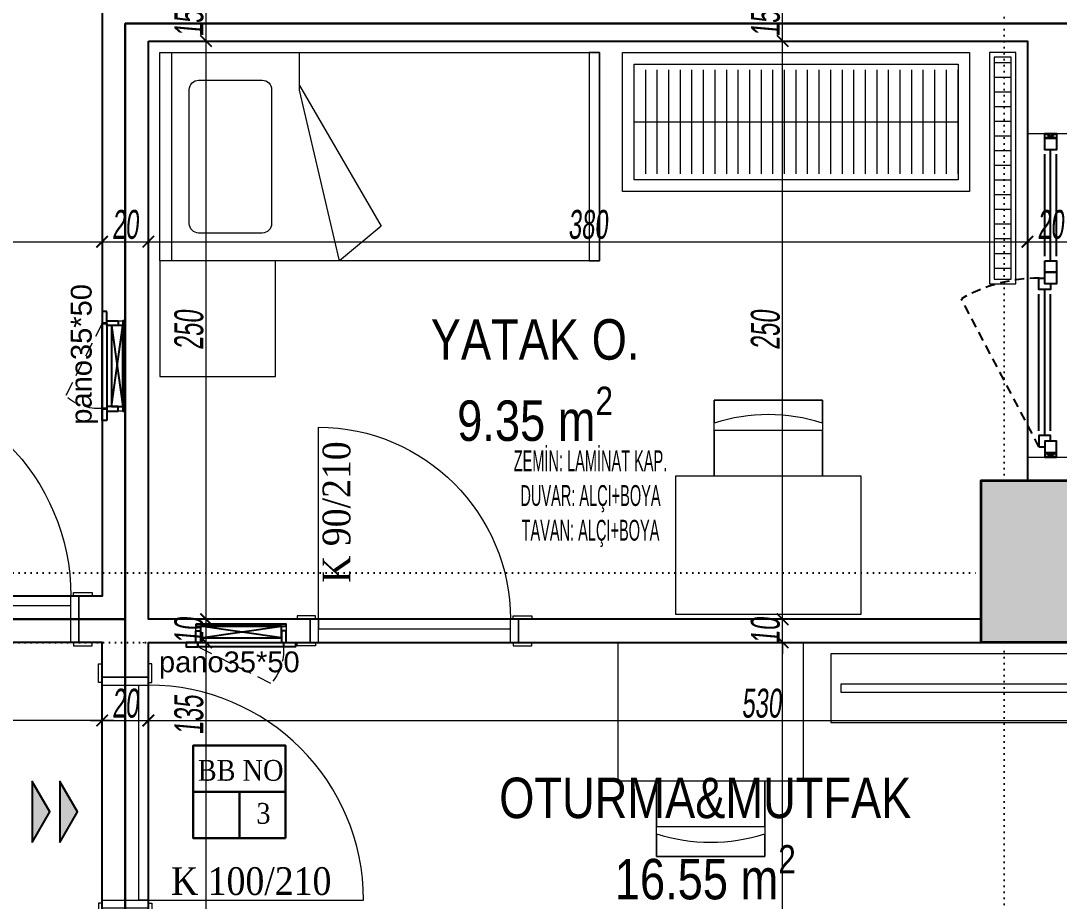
# Model space of a CAD drawing. Header units: millimetres. Extents: x -2145 to 33996, y -835 to 2363.
# Drawn here: x 12964.3 to 13413.2, y 132.7 to 513.4 of the extents above; entities that cross this region are included whole.
import ezdxf
from ezdxf.enums import TextEntityAlignment as Align

# ---------------------------------------------------------------- set-up
doc = ezdxf.new("R2010")
doc.units = ezdxf.units.MM
for name, pattern in [('DASHDOT', [1, 0.5, -0.25, 0, -0.25]), ('DOT', [0.25, 0, -0.25]), ('HIDDEN', [9.525, 6.35, -3.175]), ('KESIK', [0.325, 0.2, -0.125])]:
    doc.linetypes.add(name, pattern=pattern)
for name, color, linetype in [('0 @ 1', 7, 'Continuous'), ('İŞARET', 12, 'Continuous'), ('m_doğrama_ahşap', 25, 'Continuous'), ('m_doğrama_aluminyum', 105, 'Continuous'), ('m_tefriş_elektrik', 175, 'Continuous'), ('NET_KİRİŞ', 253, 'DOT'), ('NET_POZ', 41, 'Continuous'), ('T-MAH-AD', 7, 'Continuous')]:
    doc.layers.add(name, color=color, linetype=linetype)
doc.layers.add('ALAN', color=3, linetype='Continuous', lineweight=25, plot=False)
for name, color, linetype, lineweight in [('EMSAL HESAP', 1, 'Continuous', 30), ('M-INCE', 252, 'Continuous', 0), ('MM-TEFRIS', 173, 'Continuous', 5), ('NET_AKS', 251, 'DASHDOT', 9), ('NET_DUVAR', 150, 'Continuous', 18), ('NET_KAPI', 35, 'Continuous', 15), ('NET_KOLON_TARAMA', 8, 'Continuous', 0), ('NET_RADYATOR', 30, 'Continuous', 0), ('NET_TAŞIYICI', 1, 'Continuous', 35), ('NET_ÖLÇÜ İÇ', 54, 'Continuous', 9), ('T-TEFRIS', 13, 'Continuous', 0), ('TEFRIS_TWA', 173, 'Continuous', 9), ('TEFRIS_TWA @ 1', 173, 'Continuous', 9)]:
    doc.layers.add(name, color=color, linetype=linetype, lineweight=lineweight)
doc.layers.add('TEFRIS_YENI_TWA', color=7, linetype='Continuous', true_color=0xb5b5b5)
doc.layers.add('TEFRIS_YENI_TWA @ 1', color=7, linetype='Continuous', true_color=0xb5b5b5)
doc.styles.add('ARIALTR', font='arial.ttf', dxfattribs={"width": 0.8, "height": 22.5})
doc.styles.add('BODRUM', font='swisscl.ttf', dxfattribs={"width": 0.8, "oblique": 5})
doc.styles.get("Standard").update_dxf_attribs({"font": 'arial.ttf'})
doc.styles.add('TGS SAYILAR', font='times.ttf', dxfattribs={"width": 0.7})
doc.dimstyles.new('olcu-50', dxfattribs={"dimscale": 0, "dimtxt": 12.5, "dimasz": 5, "dimexe": 10, "dimexo": 10, "dimgap": 1, "dimtad": 1, "dimdec": 1, "dimzin": 12, "dimtxsty": 'BODRUM', "dimblk": 'ARCHTICK', "dimcen": 8, "dimdle": 5, "dimclrd": 256, "dimclre": 256, "dimclrt": 256, "dimadec": 0, "dimazin": 2, "dimtfac": 1, "dimtdec": 1, "dimtix": 1, "dimtmove": 0, "dimatfit": 3, "dimldrblk": 'ARCHTICK', "dimfxl": 15, "dimfxlon": 1, "dimlwd": -1, "dimlwe": -1, "dimarcsym": 0})

# ---------------------------------------------------------------- blocks, each defined once
blk = doc.blocks.new('*U528')
at = {"layer": 'MM-TEFRIS'}
blk.add_lwpolyline([(0, 0), (162, 0), (162, 40), (0, 40)], close=True, dxfattribs=at)
blk.add_lwpolyline([(4, 22.5), (156, 22.5), (156, 17.5), (4, 17.5), (4, 22.5)], dxfattribs=at)
blk = doc.blocks.new('*U533')
at = {"layer": 'TEFRIS_TWA', "lineweight": 9}
for p, q in [((-40, 27.5), (40, 27.5)), ((-40, -32.5), (-40, 27.5)), ((40, 27.5), (40, -32.5)), ((40, -32.5), (-40, -32.5)), ((-23.38, -32.5), (-23.38, -52.15)), ((23.38, -52.15), (23.38, -32.5)), ((-23.38, -52.15), (23.38, -52.15)), ((-23.38, -55.25), (-23.38, -65.15)), ((23.38, -65.15), (23.38, -55.25)), ((-23.38, -65.15), (23.38, -65.15))]:
    blk.add_line(p, q, dxfattribs=at)
at = {"layer": 'TEFRIS_TWA'}
for p, q in [((-40, 27.5), (40, 27.5)), ((-40, -32.5), (-40, 27.5)), ((40, 27.5), (40, -32.5)), ((-23.38, -32.5), (-40, -32.5)), ((-23.38, -65.15), (-23.38, -32.5)), ((40, -32.5), (23.38, -32.5)), ((23.38, -32.5), (23.38, -65.15)), ((23.38, -65.15), (-23.38, -65.15))]:
    blk.add_line(p, q, dxfattribs=at)
at = {"layer": 'TEFRIS_TWA', "lineweight": 9}
blk.add_arc((0, 16.37), 75.33, 251.9236, 288.0764, dxfattribs=at)
blk = doc.blocks.new('*U609')
at = {"layer": 'MM-TEFRIS'}
blk.add_line((30.69, 34.62), (45, 34.62), dxfattribs=at)
for points in [[(-45, 95), (-95, 95), (-95, 45), (-45, 45)], [(45, 95), (45, 90), (-45, 90), (-45, 95)], [(-45, 95), (45, 95), (45, -95), (-45, -95)], [(-45, 95), (45, 95), (45, -95), (-45, -95)], [(45, -95), (45, -90.5), (-45, -90.5), (-45, -95)]]:
    blk.add_lwpolyline(points, close=True, dxfattribs=at)
blk.add_lwpolyline([(-33.02, 78.3, -0.414214), (-29.02, 82.3), (29.02, 82.3, -0.414214), (33.02, 78.3), (33.02, 50.74, -0.414214), (29.02, 46.74), (-29.02, 46.74, -0.414214), (-33.02, 50.74)], format="xyb", close=True, dxfattribs=at)
blk.add_lwpolyline([(30.69, 34.62), (-30, -0.62), (-45, 17.38), (28.74, 34.62), (30.69, 34.62)], dxfattribs=at)
blk = doc.blocks.new('*U617')
at = {"layer": 'TEFRIS_TWA', "lineweight": 9}
blk.add_line((145, 30), (5, 30), dxfattribs=at)
for points in [[(150, 60), (150, 0), (0, 0), (0, 60)], [(145, 55), (145, 5), (5, 5), (5, 55)]]:
    blk.add_lwpolyline(points, close=True, dxfattribs=at)
for points in [[(5, 52.5), (5, 7.5)], [(5, 52.5), (5, 7.5)], [(5, 52.5), (5, 7.5)], [(10, 52.5), (10, 7.5)], [(10, 52.5), (10, 7.5)], [(15, 52.5), (15, 7.5)], [(15, 52.5), (15, 7.5)], [(20, 52.5), (20, 7.5)], [(20, 52.5), (20, 7.5)], [(25, 52.5), (25, 7.5)], [(25, 52.5), (25, 7.5)], [(30, 52.5), (30, 7.5)], [(30, 52.5), (30, 7.5)], [(35, 52.5), (35, 7.5)], [(35, 52.5), (35, 7.5)], [(40, 52.5), (40, 7.5)], [(40, 52.5), (40, 7.5)], [(45, 52.5), (45, 7.5)], [(45, 52.5), (45, 7.5)], [(50, 52.5), (50, 7.5)], [(50, 52.5), (50, 7.5)], [(55, 52.5), (55, 7.5)], [(60, 52.5), (60, 7.5)], [(65, 52.5), (65, 7.5)], [(70, 52.5), (70, 7.5)], [(75, 52.5), (75, 7.5)], [(80, 52.5), (80, 7.5)], [(85, 52.5), (85, 7.5)], [(90, 52.5), (90, 7.5)], [(95, 52.5), (95, 7.5)], [(100, 52.5), (100, 7.5)], [(105, 52.5), (105, 7.5)], [(110, 52.5), (110, 7.5)], [(115, 52.5), (115, 7.5)], [(120, 52.5), (120, 7.5)], [(125, 52.5), (125, 7.5)], [(130, 52.5), (130, 7.5)], [(135, 52.5), (135, 7.5)], [(140, 52.5), (140, 7.5)], [(145, 52.5), (145, 7.5)], [(150, 52.5), (150, 7.5)]]:
    blk.add_lwpolyline(points, dxfattribs=at)
blk = doc.blocks.new('*U537')
at = {"layer": 'TEFRIS_TWA', "lineweight": 9}
for p, q in [((-40, 27.5), (40, 27.5)), ((-40, -32.5), (-40, 27.5)), ((40, 27.5), (40, -32.5)), ((40, -32.5), (-40, -32.5)), ((-23.38, -32.5), (-23.38, -52.15)), ((23.38, -52.15), (23.38, -32.5)), ((-23.38, -52.15), (23.38, -52.15)), ((-23.38, -55.25), (-23.38, -65.15)), ((23.38, -65.15), (23.38, -55.25)), ((-23.38, -65.15), (23.38, -65.15))]:
    blk.add_line(p, q, dxfattribs=at)
at = {"layer": 'TEFRIS_TWA'}
for p, q in [((-40, 27.5), (40, 27.5)), ((-40, -32.5), (-40, 27.5)), ((40, 27.5), (40, -32.5)), ((-23.38, -32.5), (-40, -32.5)), ((-23.38, -65.15), (-23.38, -32.5)), ((40, -32.5), (23.38, -32.5)), ((23.38, -32.5), (23.38, -65.15)), ((23.38, -65.15), (-23.38, -65.15))]:
    blk.add_line(p, q, dxfattribs=at)
at = {"layer": 'TEFRIS_TWA', "lineweight": 9}
blk.add_arc((0, 16.37), 75.33, 251.9236, 288.0764, dxfattribs=at)
blk = doc.blocks.new('*U441')
blk.add_line((-96.5, 0), (-96.5, -93))
for points in [[(-105.7, 20), (-97.7, 20), (-97.7, 21.5), (-105.7, 21.5)], [(-96.5, 0), (-100, 0), (-100, 20), (-96.5, 20)], [(-3.5, 0), (0, 0), (0, 20), (-3.5, 20)], [(5.7, 20), (-2.3, 20), (-2.3, 21.5), (5.7, 21.5)], [(-96.5, 4.1), (-3.5, 4.1), (-3.5, 0), (-96.5, 0)], [(-105.7, 0), (-97.7, 0), (-97.7, -1.5), (-105.7, -1.5)], [(5.7, 0), (-2.3, 0), (-2.3, -1.5), (5.7, -1.5)]]:
    blk.add_lwpolyline(points, close=True)
blk.add_lwpolyline([(-95.5, 20), (-4.5, 20)])
blk.add_arc((-96.5, 0), 93, 270, 360)
blk = doc.blocks.new('elk_pano_35x90')
for p, q in [((-17.5, 5), (17.5, 0)), ((17.5, 5), (-17.5, 0))]:
    blk.add_line(p, q)
for points in [[(-17.5, 5), (17.5, 5), (17.5, 0), (-17.5, 0)], [(-19.5, -0.8), (-19.5, 0), (19.5, 0), (19.5, -0.8)]]:
    blk.add_lwpolyline(points, close=True)
blk = doc.blocks.new('A$C6E772DF1')
at = {"layer": 'M-INCE', "linetype": 'HIDDEN'}
blk.add_line((-18.4, 14.8), (12.99, 30.56, 0), dxfattribs=at)
blk.add_arc((-3.19, 16.2, 0), 21.64, 356.3153, 41.5793, dxfattribs=at)
at = {"layer": 'm_doğrama_ahşap'}
for points in [[(-23.6, 12.8), (-23.6, 14.8), (-18.6, 14.8), (-18.6, 12.8)], [(23.6, 12.8), (23.6, 14.8), (18.6, 14.8), (18.6, 12.8)], [(-19.5, 7.8), (-17.5, 7.8), (-17.5, 12.8), (-19.5, 12.8)], [(19.5, 7.8), (17.5, 7.8), (17.5, 12.8), (19.5, 12.8)]]:
    blk.add_lwpolyline(points, close=True, dxfattribs=at)
at = {"layer": 'm_doğrama_ahşap', "elevation": 0}
blk.add_lwpolyline([(18.4, 14.8), (-18.4, 14.8), (-18.4, 12.8), (18.4, 12.8)], close=True, dxfattribs=at)
at = {"layer": 'm_tefriş_elektrik', "rotation": 359.9999653895172}
blk.add_blockref('elk_pano_35x90', (0, 5.8), dxfattribs=at)
blk = doc.blocks.new('*U612')
blk.add_line((-86.5, 0), (-86.5, -83))
for points in [[(-95.7, 10), (-87.7, 10), (-87.7, 11.5), (-95.7, 11.5)], [(-86.5, 0), (-90, 0), (-90, 10), (-86.5, 10)], [(-3.5, 0), (0, 0), (0, 10), (-3.5, 10)], [(5.7, 10), (-2.3, 10), (-2.3, 11.5), (5.7, 11.5)], [(-86.5, 4.1), (-3.5, 4.1), (-3.5, 0), (-86.5, 0)], [(-95.7, 0), (-87.7, 0), (-87.7, -1.5), (-95.7, -1.5)], [(5.7, 0), (-2.3, 0), (-2.3, -1.5), (5.7, -1.5)]]:
    blk.add_lwpolyline(points, close=True)
blk.add_lwpolyline([(-85.5, 10), (-4.5, 10)])
blk.add_arc((-86.5, 0), 83, 270, 360)
blk = doc.blocks.new('*U615')
at = {"layer": 'm_doğrama_aluminyum', "linetype": 'KESIK', "ltscale": 0.2}
blk.add_line((-3015.1746, -58.1938, 0), (-3014.5338, -57.8585, 0), dxfattribs=at)
blk.add_line((-3015.1746, -58.1938, 0), (-3014.5338, -57.8585, 0), dxfattribs=at)
at = {"layer": 'm_doğrama_aluminyum', "elevation": 0}
for points in [[(-3015.1996, -58.2188), (-3015.2196, -58.2188), (-3015.2196, -58.2688), (-3015.1996, -58.2688), (-3015.1996, -58.2188)], [(-3015.1996, -58.2188), (-3015.2196, -58.2688)], [(-3015.2196, -58.2188), (-3015.1996, -58.2688)], [(-3015.1996, -58.2188), (-3015.1996, -58.2688), (-3015.1496, -58.2688), (-3015.1496, -58.2188), (-3015.1996, -58.2188)], [(-3015.1746, -58.1938), (-3015.1746, -58.2188)], [(-3015.1496, -58.2438), (-3015.1246, -58.2438), (-3015.1246, -58.1938), (-3015.1746, -58.1938)], [(-3015.1246, -58.2188), (-3014.4946, -58.2188)], [(-3015.1046, -58.1938), (-3014.5146, -58.1938)], [(-3014.4696, -58.2438), (-3014.4946, -58.2438), (-3014.4946, -58.1938), (-3014.4446, -58.1938)], [(-3014.4196, -58.2188), (-3014.4196, -58.2688), (-3014.4696, -58.2688), (-3014.4696, -58.2188), (-3014.4196, -58.2188)], [(-3014.4446, -58.1938), (-3014.4446, -58.2188)], [(-3014.3696, -58.2188), (-3014.3696, -58.2688), (-3014.4196, -58.2688), (-3014.4196, -58.2188), (-3014.3696, -58.2188)], [(-3014.3496, -58.2188), (-3013.9096, -58.2188)], [(-3013.8396, -58.2188), (-3013.8396, -58.2688), (-3013.8896, -58.2688), (-3013.8896, -58.2188), (-3013.8396, -58.2188)], [(-3013.8396, -58.2188), (-3013.8196, -58.2188), (-3013.8196, -58.2688), (-3013.8396, -58.2688), (-3013.8396, -58.2188)], [(-3013.8396, -58.2188), (-3013.8196, -58.2688)], [(-3013.8196, -58.2188), (-3013.8396, -58.2688)], [(-3015.1046, -58.2438), (-3014.5146, -58.2438)], [(-3014.3696, -58.2438), (-3013.8896, -58.2438)], [(-3014.3496, -58.2688), (-3013.9096, -58.2688)]]:
    blk.add_lwpolyline(points, dxfattribs=at)
at = {"layer": 'm_doğrama_aluminyum', "linetype": 'KESIK', "ltscale": 0.2}
blk.add_arc((-3015.1196, -58.1938, 0), 0.675, 359.9828, 29.7904, dxfattribs=at)
blk = doc.blocks.new('A$Cec846f78')
at = {"layer": 'NET_TAŞIYICI'}
blk.add_lwpolyline([(-40, 385), (-40, 455), (0, 455), (0, 385)], close=True, dxfattribs=at)
blk = doc.blocks.new('A$Ca5374770')
at = {"layer": 'NET_KOLON_TARAMA'}
h = blk.add_hatch(dxfattribs=at)
h.set_pattern_fill('ANSI33', color=256)
h.paths.add_polyline_path([(1115, 0), (1115, 235), (1090, 235), (1090, 225), (1090, 0)])
h.paths.add_polyline_path([(890, 0), (890, 225), (890, 235), (865, 235), (865, 0)])
h.paths.add_polyline_path([(1580, 30), (1580, 0), (1660, 0), (1660, 30)])
h.paths.add_polyline_path([(1620, 455), (1620, 385), (1660, 385), (1660, 455)])
h.paths.add_polyline_path([(80, 950), (80, 980), (0, 980), (0, 950)])
h.paths.add_polyline_path([(1580, 980), (1580, 950), (1660, 950), (1660, 980)])
h.paths.add_polyline_path([(1035, 980), (1035, 950), (1115, 950), (1115, 980)])
h.paths.add_polyline_path([(625, 950), (625, 980), (545, 980), (545, 950)])
h.paths.add_polyline_path([(80, 0), (80, 30), (0, 30), (0, 0)])
h.paths.add_polyline_path([(1051, 425), (1051, 385), (1121, 385), (1121, 425)])
h.paths.add_polyline_path([(609, 385), (609, 425), (539, 425), (539, 385)])
h.paths.add_polyline_path([(585, 0), (585, 30), (505, 30), (505, 0)])
h.paths.add_polyline_path([(40, 385), (40, 455), (0, 455), (0, 385)])
at = {"layer": 'NET_TAŞIYICI', "xscale": -1}
blk.add_blockref('A$Cec846f78', (0, 0), dxfattribs=at)
blk = doc.blocks.new('A$C376B3C2F')
at = {"layer": 'TEFRIS_TWA'}
h = blk.add_hatch(dxfattribs=at)
h.set_pattern_fill('ANSI31', color=256, scale=2, angle=45)
h.set_pattern_definition([(90, (-446290.603, -4424726.5194), (-6.35, 0), [])])
h.paths.add_polyline_path([(48, 2), (-48, 2), (-48, 9.45), (48, 9.45)])
for points in [[(50, 0), (-50, 0), (-50, 11.45), (50, 11.45)], [(48, 2), (-48, 2), (-48, 9.45), (48, 9.45)]]:
    blk.add_lwpolyline(points, close=True, dxfattribs=at)
blk = doc.blocks.new('A$C2DD55F1F')
at = {"layer": 'İŞARET', "true_color": 0xb80000}
h = blk.add_hatch(color=12, dxfattribs=at)
edge = h.paths.add_edge_path()
edge.add_line((0.2166, -0.0017), (0, 0.1233))
edge.add_line((0, 0.1233), (-0.2166, -0.0017))
edge.add_line((-0.2166, -0.0017), (0.2166, -0.0017))
h = blk.add_hatch(color=12, dxfattribs=at)
edge = h.paths.add_edge_path()
edge.add_line((0.2166, -0.1989), (0, -0.0739))
edge.add_line((0, -0.0739), (-0.2166, -0.1989))
edge.add_line((-0.2166, -0.1989), (0.2166, -0.1989))
at = {"layer": 'İŞARET'}
for points in [[(0.2166, -0.0017), (0, 0.1233), (-0.2166, -0.0017)], [(0.2166, -0.1989), (0, -0.0739), (-0.2166, -0.1989)]]:
    blk.add_lwpolyline(points, close=True, dxfattribs=at)
blk = doc.blocks.new('A$Cb9b20b1b')
at = {"layer": 'NET_KİRİŞ', "ltscale": 10}
for p, q in [((-860, 220), (-860, 715)), ((-351, 180), (-850, 180)), ((-860, -205), (-860, 150)), ((-351, 150), (-850, 150))]:
    blk.add_line(p, q, dxfattribs=at)
blk = doc.blocks.new('A$C5ec6af74')
at = {"layer": 'NET_AKS', "ltscale": 75}
blk.add_line((1125, 385), (-1195, 385), dxfattribs=at)
blk = doc.blocks.new('_ArchTick')
at = {"color": 0, "linetype": 'ByBlock', "const_width": 0.15}
blk.add_lwpolyline([(-0.5, -0.5), (0.5, 0.5)], dxfattribs=at)
blk = doc.blocks.new('*D1008')
at = {"layer": 'Defpoints', "color": 0, "transparency": 16777216}
for p in [(13293.66, 244.61), (13293.66, 244.61), (13293.66, -120.39)]:
    blk.add_point(p, dxfattribs=at)
at = {"layer": 'NET_ÖLÇÜ İÇ', "transparency": 16777216}
for p, q in [((13293.66, -125.39), (13293.66, 249.61)), ((13293.66, 244.61), (13283.66, 244.61)), ((13293.66, -120.39), (13283.66, -120.39))]:
    blk.add_line(p, q, dxfattribs=at)
at = {"layer": 'NET_ÖLÇÜ İÇ', "transparency": 16777216, "xscale": 5, "yscale": 5, "zscale": 5}
for p, rotation in [((13293.66, 244.61), 90), ((13293.66, -120.39), 270)]:
    blk.add_blockref('_ArchTick', p, dxfattribs=dict(at, rotation=rotation))
at = {"layer": 'NET_ÖLÇÜ İÇ', "transparency": 16777216, "insert": (13286.25, 62.11), "char_height": 12.5, "attachment_point": 5, "rotation": 90, "style": 'BODRUM'}
blk.add_mtext('365', dxfattribs=at)
blk = doc.blocks.new('*D1009')
at = {"layer": 'Defpoints', "color": 0, "transparency": 16777216}
for p in [(13293.66, 254.61), (13293.66, 254.61), (13293.66, 244.61)]:
    blk.add_point(p, dxfattribs=at)
at = {"layer": 'NET_ÖLÇÜ İÇ', "transparency": 16777216}
for p, q in [((13293.66, 254.61), (13293.66, 259.61)), ((13293.66, 254.61), (13283.66, 254.61)), ((13293.66, 244.61), (13293.66, 254.61)), ((13293.66, 244.61), (13283.66, 244.61)), ((13293.66, 244.61), (13293.66, 239.61))]:
    blk.add_line(p, q, dxfattribs=at)
at = {"layer": 'NET_ÖLÇÜ İÇ', "transparency": 16777216, "xscale": 5, "yscale": 5, "zscale": 5}
for p, rotation in [((13293.66, 254.61), 270), ((13293.66, 244.61), 90)]:
    blk.add_blockref('_ArchTick', p, dxfattribs=dict(at, rotation=rotation))
at = {"layer": 'NET_ÖLÇÜ İÇ', "transparency": 16777216, "insert": (13286.26, 249.61), "char_height": 12.5, "attachment_point": 5, "rotation": 90, "style": 'BODRUM'}
blk.add_mtext('10', dxfattribs=at)
blk = doc.blocks.new('*D1010')
at = {"layer": 'Defpoints', "color": 0, "transparency": 16777216}
for p in [(13293.66, 504.61), (13293.66, 504.61), (13293.66, 254.61)]:
    blk.add_point(p, dxfattribs=at)
at = {"layer": 'NET_ÖLÇÜ İÇ', "transparency": 16777216}
for p, q in [((13293.66, 249.61), (13293.66, 509.61)), ((13293.66, 504.61), (13283.66, 504.61)), ((13293.66, 254.61), (13283.66, 254.61))]:
    blk.add_line(p, q, dxfattribs=at)
at = {"layer": 'NET_ÖLÇÜ İÇ', "transparency": 16777216, "xscale": 5, "yscale": 5, "zscale": 5}
for p, rotation in [((13293.66, 504.61), 90), ((13293.66, 254.61), 270)]:
    blk.add_blockref('_ArchTick', p, dxfattribs=dict(at, rotation=rotation))
at = {"layer": 'NET_ÖLÇÜ İÇ', "transparency": 16777216, "insert": (13286.26, 379.61), "char_height": 12.5, "attachment_point": 5, "rotation": 90, "style": 'BODRUM'}
blk.add_mtext('250', dxfattribs=at)
blk = doc.blocks.new('*D1011')
at = {"layer": 'Defpoints', "color": 0, "transparency": 16777216}
for p in [(13293.66, 519.61), (13293.66, 519.61), (13293.66, 504.61)]:
    blk.add_point(p, dxfattribs=at)
at = {"layer": 'NET_ÖLÇÜ İÇ', "transparency": 16777216}
for p, q in [((13293.66, 499.61), (13293.66, 524.61)), ((13293.66, 519.61), (13283.66, 519.61)), ((13293.66, 504.61), (13283.66, 504.61))]:
    blk.add_line(p, q, dxfattribs=at)
at = {"layer": 'NET_ÖLÇÜ İÇ', "transparency": 16777216, "xscale": 5, "yscale": 5, "zscale": 5}
for p, rotation in [((13293.66, 519.61), 90), ((13293.66, 504.61), 270)]:
    blk.add_blockref('_ArchTick', p, dxfattribs=dict(at, rotation=rotation))
at = {"layer": 'NET_ÖLÇÜ İÇ', "transparency": 16777216, "insert": (13286.28, 512.11), "char_height": 12.5, "attachment_point": 5, "rotation": 90, "style": 'BODRUM'}
blk.add_mtext('15', dxfattribs=at)
blk = doc.blocks.new('*D1016')
at = {"layer": 'Defpoints', "color": 0, "transparency": 16777216}
for p in [(13044.44, 244.61, 0), (13044.44, 244.61), (13044.44, 109.61)]:
    blk.add_point(p, dxfattribs=at)
at = {"layer": 'NET_ÖLÇÜ İÇ', "transparency": 16777216}
for p, q in [((13044.44, 104.61), (13044.44, 249.61)), ((13044.44, 244.61), (13054.44, 244.61)), ((13044.44, 109.61), (13034.44, 109.61))]:
    blk.add_line(p, q, dxfattribs=at)
at = {"layer": 'NET_ÖLÇÜ İÇ', "transparency": 16777216, "xscale": 5, "yscale": 5, "zscale": 5}
for p, rotation in [((13044.44, 244.61), 90), ((13044.44, 109.61), 270)]:
    blk.add_blockref('_ArchTick', p, dxfattribs=dict(at, rotation=rotation))
at = {"layer": 'NET_ÖLÇÜ İÇ', "transparency": 16777216, "insert": (13037.03, 213.13), "char_height": 12.5, "attachment_point": 5, "rotation": 90, "style": 'BODRUM'}
blk.add_mtext('135', dxfattribs=at)
blk = doc.blocks.new('*D1017')
at = {"layer": 'Defpoints', "color": 0, "transparency": 16777216}
for p in [(13044.44, 254.61), (13044.44, 254.61), (13044.44, 244.61, 0)]:
    blk.add_point(p, dxfattribs=at)
at = {"layer": 'NET_ÖLÇÜ İÇ', "transparency": 16777216}
for p, q in [((13044.44, 254.61), (13044.44, 259.61)), ((13044.44, 254.61), (13034.44, 254.61)), ((13044.44, 244.61), (13044.44, 254.61)), ((13044.44, 244.61), (13054.44, 244.61)), ((13044.44, 244.61), (13044.44, 239.61))]:
    blk.add_line(p, q, dxfattribs=at)
at = {"layer": 'NET_ÖLÇÜ İÇ', "transparency": 16777216, "xscale": 5, "yscale": 5, "zscale": 5}
for p, rotation in [((13044.44, 254.61), 270), ((13044.44, 244.61), 90)]:
    blk.add_blockref('_ArchTick', p, dxfattribs=dict(at, rotation=rotation))
at = {"layer": 'NET_ÖLÇÜ İÇ', "transparency": 16777216, "insert": (13037.04, 249.61), "char_height": 12.5, "attachment_point": 5, "rotation": 90, "style": 'BODRUM'}
blk.add_mtext('10', dxfattribs=at)
blk = doc.blocks.new('*D1018')
at = {"layer": 'Defpoints', "color": 0, "transparency": 16777216}
for p in [(13044.44, 504.61), (13044.44, 504.61), (13044.44, 254.61)]:
    blk.add_point(p, dxfattribs=at)
at = {"layer": 'NET_ÖLÇÜ İÇ', "transparency": 16777216}
for p, q in [((13044.44, 249.61), (13044.44, 509.61)), ((13044.44, 504.61), (13034.44, 504.61)), ((13044.44, 254.61), (13034.44, 254.61))]:
    blk.add_line(p, q, dxfattribs=at)
at = {"layer": 'NET_ÖLÇÜ İÇ', "transparency": 16777216, "xscale": 5, "yscale": 5, "zscale": 5}
for p, rotation in [((13044.44, 504.61), 90), ((13044.44, 254.61), 270)]:
    blk.add_blockref('_ArchTick', p, dxfattribs=dict(at, rotation=rotation))
at = {"layer": 'NET_ÖLÇÜ İÇ', "transparency": 16777216, "insert": (13037.04, 379.61), "char_height": 12.5, "attachment_point": 5, "rotation": 90, "style": 'BODRUM'}
blk.add_mtext('250', dxfattribs=at)
blk = doc.blocks.new('*D1019')
at = {"layer": 'Defpoints', "color": 0, "transparency": 16777216}
for p in [(13044.44, 519.61), (13044.44, 519.61), (13044.44, 504.61)]:
    blk.add_point(p, dxfattribs=at)
at = {"layer": 'NET_ÖLÇÜ İÇ', "transparency": 16777216}
for p, q in [((13044.44, 499.61), (13044.44, 524.61)), ((13044.44, 519.61), (13034.44, 519.61)), ((13044.44, 504.61), (13034.44, 504.61))]:
    blk.add_line(p, q, dxfattribs=at)
at = {"layer": 'NET_ÖLÇÜ İÇ', "transparency": 16777216, "xscale": 5, "yscale": 5, "zscale": 5}
for p, rotation in [((13044.44, 519.61), 90), ((13044.44, 504.61), 270)]:
    blk.add_blockref('_ArchTick', p, dxfattribs=dict(at, rotation=rotation))
at = {"layer": 'NET_ÖLÇÜ İÇ', "transparency": 16777216, "insert": (13037.06, 512.11), "char_height": 12.5, "attachment_point": 5, "rotation": 90, "style": 'BODRUM'}
blk.add_mtext('15', dxfattribs=at)
blk = doc.blocks.new('*D1050')
at = {"layer": 'Defpoints', "color": 0, "transparency": 16777216}
for p in [(12874.48, 417.83), (12999.48, 417.83), (12999.48, 417.83)]:
    blk.add_point(p, dxfattribs=at)
at = {"layer": 'NET_ÖLÇÜ İÇ', "transparency": 16777216}
for p, q in [((12874.48, 417.83), (12874.48, 427.83)), ((12999.48, 417.83), (12999.48, 427.83)), ((12869.48, 417.83), (13004.48, 417.83))]:
    blk.add_line(p, q, dxfattribs=at)
at = {"layer": 'NET_ÖLÇÜ İÇ', "transparency": 16777216, "xscale": 5, "yscale": 5, "zscale": 5, "rotation": 180}
blk.add_blockref('_ArchTick', (12874.48, 417.83), dxfattribs=at)
at = {"layer": 'NET_ÖLÇÜ İÇ', "transparency": 16777216, "xscale": 5, "yscale": 5, "zscale": 5}
blk.add_blockref('_ArchTick', (12999.48, 417.83), dxfattribs=at)
at = {"layer": 'NET_ÖLÇÜ İÇ', "transparency": 16777216, "insert": (12936.98, 425.23), "char_height": 12.5, "attachment_point": 5, "style": 'BODRUM'}
blk.add_mtext('125', dxfattribs=at)
blk = doc.blocks.new('*D1051')
at = {"layer": 'Defpoints', "color": 0, "transparency": 16777216}
for p in [(12999.48, 417.83), (13019.48, 417.83), (13019.48, 417.83)]:
    blk.add_point(p, dxfattribs=at)
at = {"layer": 'NET_ÖLÇÜ İÇ', "transparency": 16777216}
for p, q in [((12999.48, 417.83), (12999.48, 427.83)), ((13019.48, 417.83), (13019.48, 427.83)), ((12994.48, 417.83), (13024.48, 417.83))]:
    blk.add_line(p, q, dxfattribs=at)
at = {"layer": 'NET_ÖLÇÜ İÇ', "transparency": 16777216, "xscale": 5, "yscale": 5, "zscale": 5, "rotation": 180}
blk.add_blockref('_ArchTick', (12999.48, 417.83), dxfattribs=at)
at = {"layer": 'NET_ÖLÇÜ İÇ', "transparency": 16777216, "xscale": 5, "yscale": 5, "zscale": 5}
blk.add_blockref('_ArchTick', (13019.48, 417.83), dxfattribs=at)
at = {"layer": 'NET_ÖLÇÜ İÇ', "transparency": 16777216, "insert": (13009.48, 425.23), "char_height": 12.5, "attachment_point": 5, "style": 'BODRUM'}
blk.add_mtext('20', dxfattribs=at)
blk = doc.blocks.new('*D1052')
at = {"layer": 'Defpoints', "color": 0, "transparency": 16777216}
for p in [(13399.48, 464.61), (13019.48, 417.83), (13399.48, 417.83)]:
    blk.add_point(p, dxfattribs=at)
at = {"layer": 'NET_ÖLÇÜ İÇ', "transparency": 16777216}
for p, q in [((13399.48, 432.83), (13399.48, 407.83)), ((13019.48, 417.83), (13019.48, 427.83)), ((13014.48, 417.83), (13404.48, 417.83))]:
    blk.add_line(p, q, dxfattribs=at)
at = {"layer": 'NET_ÖLÇÜ İÇ', "transparency": 16777216, "xscale": 5, "yscale": 5, "zscale": 5, "rotation": 180}
blk.add_blockref('_ArchTick', (13019.48, 417.83), dxfattribs=at)
at = {"layer": 'NET_ÖLÇÜ İÇ', "transparency": 16777216, "xscale": 5, "yscale": 5, "zscale": 5}
blk.add_blockref('_ArchTick', (13399.48, 417.83), dxfattribs=at)
at = {"layer": 'NET_ÖLÇÜ İÇ', "transparency": 16777216, "insert": (13209.48, 425.24), "char_height": 12.5, "attachment_point": 5, "style": 'BODRUM'}
blk.add_mtext('380', dxfattribs=at)
blk = doc.blocks.new('*D1053')
at = {"layer": 'Defpoints', "color": 0, "transparency": 16777216}
for p in [(13399.48, 464.61), (13419.48, 464.61), (13419.48, 417.83)]:
    blk.add_point(p, dxfattribs=at)
at = {"layer": 'NET_ÖLÇÜ İÇ', "transparency": 16777216}
for p, q in [((13399.48, 432.83), (13399.48, 407.83)), ((13419.48, 432.83), (13419.48, 407.83)), ((13394.48, 417.83), (13424.48, 417.83))]:
    blk.add_line(p, q, dxfattribs=at)
at = {"layer": 'NET_ÖLÇÜ İÇ', "transparency": 16777216, "xscale": 5, "yscale": 5, "zscale": 5, "rotation": 180}
blk.add_blockref('_ArchTick', (13399.48, 417.83), dxfattribs=at)
at = {"layer": 'NET_ÖLÇÜ İÇ', "transparency": 16777216, "xscale": 5, "yscale": 5, "zscale": 5}
blk.add_blockref('_ArchTick', (13419.48, 417.83), dxfattribs=at)
at = {"layer": 'NET_ÖLÇÜ İÇ', "transparency": 16777216, "insert": (13409.48, 425.23), "char_height": 12.5, "attachment_point": 5, "style": 'BODRUM'}
blk.add_mtext('20', dxfattribs=at)
blk = doc.blocks.new('*D1055')
at = {"layer": 'Defpoints', "color": 0, "transparency": 16777216}
for p in [(13019.48, 210.83), (13549.48, 210.83), (13549.48, 210.83)]:
    blk.add_point(p, dxfattribs=at)
at = {"layer": 'NET_ÖLÇÜ İÇ', "transparency": 16777216}
for p, q in [((13019.48, 210.83), (13019.48, 220.83)), ((13549.48, 210.83), (13549.48, 220.83)), ((13014.48, 210.83), (13554.48, 210.83))]:
    blk.add_line(p, q, dxfattribs=at)
at = {"layer": 'NET_ÖLÇÜ İÇ', "transparency": 16777216, "xscale": 5, "yscale": 5, "zscale": 5, "rotation": 180}
blk.add_blockref('_ArchTick', (13019.48, 210.83), dxfattribs=at)
at = {"layer": 'NET_ÖLÇÜ İÇ', "transparency": 16777216, "xscale": 5, "yscale": 5, "zscale": 5}
blk.add_blockref('_ArchTick', (13549.48, 210.83), dxfattribs=at)
at = {"layer": 'NET_ÖLÇÜ İÇ', "transparency": 16777216, "insert": (13284.48, 218.24), "char_height": 12.5, "attachment_point": 5, "style": 'BODRUM'}
blk.add_mtext('530', dxfattribs=at)
blk = doc.blocks.new('*D1068')
at = {"layer": 'Defpoints', "color": 0, "transparency": 16777216}
for p in [(12999.48, 210.83), (13019.48, 210.83), (13019.48, 210.83)]:
    blk.add_point(p, dxfattribs=at)
at = {"layer": 'NET_ÖLÇÜ İÇ', "transparency": 16777216}
for p, q in [((12999.48, 210.83), (12999.48, 220.83)), ((13019.48, 210.83), (13019.48, 220.83)), ((12994.48, 210.83), (13024.48, 210.83))]:
    blk.add_line(p, q, dxfattribs=at)
at = {"layer": 'NET_ÖLÇÜ İÇ', "transparency": 16777216, "xscale": 5, "yscale": 5, "zscale": 5, "rotation": 180}
blk.add_blockref('_ArchTick', (12999.48, 210.83), dxfattribs=at)
at = {"layer": 'NET_ÖLÇÜ İÇ', "transparency": 16777216, "xscale": 5, "yscale": 5, "zscale": 5}
blk.add_blockref('_ArchTick', (13019.48, 210.83), dxfattribs=at)
at = {"layer": 'NET_ÖLÇÜ İÇ', "transparency": 16777216, "insert": (13009.48, 218.24), "char_height": 12.5, "attachment_point": 5, "style": 'BODRUM'}
blk.add_mtext('20', dxfattribs=at)
blk = doc.blocks.new('*D1100')
at = {"layer": 'Defpoints', "color": 0, "transparency": 16777216}
for p in [(12149.48, 210.83), (12149.48, 210.83), (12999.48, 210.83)]:
    blk.add_point(p, dxfattribs=at)
at = {"layer": 'NET_ÖLÇÜ İÇ', "transparency": 16777216}
for p, q in [((12149.48, 210.83), (12149.48, 220.83)), ((12999.48, 210.83), (12999.48, 220.83)), ((13004.48, 210.83), (12144.48, 210.83))]:
    blk.add_line(p, q, dxfattribs=at)
at = {"layer": 'NET_ÖLÇÜ İÇ', "transparency": 16777216, "xscale": 5, "yscale": 5, "zscale": 5, "rotation": 180}
blk.add_blockref('_ArchTick', (12149.48, 210.83), dxfattribs=at)
at = {"layer": 'NET_ÖLÇÜ İÇ', "transparency": 16777216, "xscale": 5, "yscale": 5, "zscale": 5}
blk.add_blockref('_ArchTick', (12999.48, 210.83), dxfattribs=at)
at = {"layer": 'NET_ÖLÇÜ İÇ', "transparency": 16777216, "insert": (12646.47, 218.24), "char_height": 12.5, "attachment_point": 5, "style": 'BODRUM'}
blk.add_mtext('850', dxfattribs=at)

msp = doc.modelspace()

# ---------------------------------------------------------------- linework, layer by layer
at = {"layer": 'ALAN'}
for points in [[(12874.48, 769.61), (12914.48, 769.61), (12914.48, 819.61), (13339.48, 819.61), (13339.48, 809.61), (13399.48, 809.61), (13399.48, 519.61), (12999.48, 519.61), (12999.48, 264.61), (12880.48, 264.61), (12880.48, 284.61), (12874.48, 284.61), (12874.48, 284.61)], [(13019.48, 504.61), (13399.48, 504.61), (13399.48, 314.61), (13379.48, 314.61), (13379.48, 254.61), (13019.48, 254.61)], [(12999.48, 119.61), (12999.48, 244.61), (12149.48, 244.61), (12149.48, 109.61), (12304.48, 109.61), (12304.48, 94.61), (12554.48, 94.61), (12554.48, 119.61), (12554.48, 119.61)], [(13129.48, 109.61), (13019.48, 109.61), (13019.48, 244.61), (13379.48, 244.61), (13419.48, 244.61), (13549.48, 244.61), (13549.48, -120.39), (13419.48, -120.39), (13419.48, -110.39), (13329.48, -110.39), (13329.48, -120.39), (13169.48, -120.39), (13169.48, -75.39), (13129.48, -75.39)]]:
    msp.add_lwpolyline(points, close=True, dxfattribs=at)
at = {"layer": 'EMSAL HESAP'}
for points in [[(13589.48, 512.11), (13589.48, 839.61), (12589.48, 839.61), (12589.48, 459.61), (12614.48, 459.61), (12614.48, 254.61), (13009.48, 254.61), (13009.48, 512.11)], [(13569.48, -140.39), (13569.48, 244.61), (13589.48, 244.61), (13589.48, 512.11), (13009.48, 512.11), (13009.48, 109.61), (12864.48, 109.61), (12864.48, -140.39)], [(13078.83, 179.98), (13038.83, 179.98), (13038.83, 199.98), (13078.83, 199.98)], [(13058.83, 159.98), (13038.83, 159.98), (13038.83, 179.98), (13058.83, 179.98)], [(13078.83, 159.98), (13058.83, 159.98), (13058.83, 179.98), (13078.83, 179.98)]]:
    msp.add_lwpolyline(points, close=True, dxfattribs=at)
at = {"layer": 'NET_DUVAR'}
for p, q in [((12999.48, 264.61), (12999.48, 519.61)), ((13019.48, 504.61), (13399.48, 504.61)), ((13019.48, 254.61), (13019.48, 504.61)), ((13399.48, 504.61), (13399.48, 464.61)), ((13399.48, 464.61), (13419.48, 464.61)), ((13399.48, 324.61), (13399.48, 314.61)), ((13399.48, 324.61), (13419.48, 324.61)), ((12989.48, 264.61), (12999.48, 264.61)), ((12989.48, 244.61), (12989.48, 264.61)), ((13019.48, 254.61), (13089.48, 254.61)), ((13089.48, 244.61), (13089.48, 254.61)), ((13179.48, 254.61), (13379.48, 254.61)), ((13179.48, 244.61), (13179.48, 254.61)), ((12989.48, 244.61), (12999.48, 244.61)), ((12999.48, 244.61), (12999.48, 229.61)), ((13019.48, 244.61), (13019.48, 229.61)), ((13019.48, 244.61), (13089.48, 244.61)), ((13179.48, 244.61), (13379.48, 244.61)), ((12999.48, 229.61), (13019.48, 229.61))]:
    msp.add_line(p, q, dxfattribs=at)
for points in [[(13001.48, 383.61), (13009.28, 383.61), (13009.28, 344.61), (13001.48, 344.61)], [(13039.98, 244.61), (13039.98, 252.41), (13078.98, 252.41), (13078.98, 244.61)]]:
    msp.add_lwpolyline(points, dxfattribs=at)

# ---------------------------------------------------------------- block references
at = {"layer": '0 @ 1', "rotation": 90.00000001559278}
msp.add_blockref('*U609', (13119.48, 454.61), dxfattribs=at)
at = {"layer": 'İŞARET', "xscale": 60.75, "yscale": 60.75, "zscale": 60.75, "rotation": 270}
msp.add_blockref('A$C2DD55F1F', (12981.38, 171.27), dxfattribs=at)
at = {"layer": 'm_doğrama_aluminyum', "xscale": 100, "yscale": 100, "zscale": 100, "rotation": 90.00000000000001}
msp.add_blockref('*U615', (7585.1, 301846.57, 0), dxfattribs=at)
at = {"layer": 'NET_AKS'}
msp.add_blockref('A$C5ec6af74', (12624.48, -140.39), dxfattribs=at)
at = {"layer": 'NET_KAPI', "xscale": -1, "rotation": 180}
for name, p in [('*U441', (12989.48, 264.61)), ('*U612', (13179.48, 254.61))]:
    msp.add_blockref(name, p, dxfattribs=at)
at = {"layer": 'NET_KAPI', "rotation": 89.99999999999997}
msp.add_blockref('*U441', (13019.48, 229.61), dxfattribs=at)
at = {"layer": 'NET_KİRİŞ', "xscale": -1}
msp.add_blockref('A$Cb9b20b1b', (12529.48, 94.61), dxfattribs=at)
at = {"layer": 'NET_RADYATOR', "xscale": -1, "rotation": 90}
msp.add_blockref('A$C376B3C2F', (13394.48, 449.61), dxfattribs=at)
at = {"layer": 'NET_TAŞIYICI', "xscale": -1}
msp.add_blockref('A$Ca5374770', (13419.48, -140.39), dxfattribs=at)
at = {"layer": 'T-TEFRIS', "xscale": -1}
for p, rotation in [((13014.28, 364.11), 90), ((13059.48, 257.41), 180)]:
    msp.add_blockref('A$C6E772DF1', p, dxfattribs=dict(at, rotation=rotation))
at = {"layer": 'TEFRIS_TWA @ 1', "rotation": 180}
msp.add_blockref('*U617', (13374.48, 499.61), dxfattribs=at)
at = {"layer": 'TEFRIS_YENI_TWA', "rotation": 180}
msp.add_blockref('*U537', (13287.48, 284.11), dxfattribs=at)
at = {"layer": 'TEFRIS_YENI_TWA'}
msp.add_blockref('*U533', (13262.55, 217.11), dxfattribs=at)
at = {"layer": 'TEFRIS_YENI_TWA @ 1', "xscale": 0.7407407407407398, "yscale": 0.7407407407407398, "zscale": 0.7407407407407398, "rotation": 180}
msp.add_blockref('*U528', (13434.48, 239.61), dxfattribs=at)

# ---------------------------------------------------------------- texts
at = {"layer": 'NET_POZ'}
msp.add_text('pano35*50', height=9, rotation=90, dxfattribs=at).set_placement((12991.75, 369.11, -1.02), align=Align.MIDDLE)
at = {"layer": 'NET_POZ', "style": 'TGS SAYILAR', "width": 0.9}
for s, height, rotation, p in [('K 90/210', 12, 90, (13106.8, 270.34)), ('BB NO', 9, 360, (13040.84, 184.76)), ('3', 9, 360, (13066.17, 166.17))]:
    msp.add_text(s, height=height, rotation=rotation, dxfattribs=at).set_placement(p)
at = {"layer": 'NET_POZ'}
msp.add_text('pano35*50', height=9, dxfattribs=at).set_placement((13054.48, 234.88, -1.02), align=Align.MIDDLE)
at = {"layer": 'NET_POZ', "style": 'TGS SAYILAR', "width": 0.9}
msp.add_text('K 100/210', height=12, dxfattribs=at).set_placement((13029.28, 135.38))
at = {"layer": 'NET_POZ', "insert": (13210.61, 285.82), "char_height": 9, "width": 105.1157, "attachment_point": 8}
msp.add_mtext('{\\W0.5;ZEMİN: LAMİNAT KAP.\\PDUVAR: ALÇI+BOYA\\PTAVAN: ALÇI+BOYA}', dxfattribs=at)
at = {"layer": 'T-MAH-AD', "char_height": 17.5, "width": 121.1216, "attachment_point": 2, "style": 'ARIALTR'}
for s, insert in [('\\A1;YATAK O.\\P9.35 m{\\H0.7x;\\S2^ ;}', (13186.67, 384.33)), ('\\A1;OTURMA&MUTFAK\\P16.55 m{\\H0.7x;\\S2^ ;}', (13260.24, 186.11))]:
    msp.add_mtext(s, dxfattribs=dict(at, insert=insert))

# ---------------------------------------------------------------- dimensions: what is measured, and where the dimension line sits
at = {"layer": 'NET_ÖLÇÜ İÇ'}
for base, p1, p2, angle, picture, middle in [((13044.44, 519.61), (13044.44, 504.61), (13044.44, 519.61), 270, '*D1019', (13037.06, 512.11)), ((13293.66, 519.61), (13293.66, 504.61), (13293.66, 519.61), 270, '*D1011', (13286.28, 512.11)), ((13044.44, 504.61), (13044.44, 254.61), (13044.44, 504.61), 270, '*D1018', (13037.04, 379.61)), ((13293.66, 504.61), (13293.66, 254.61), (13293.66, 504.61), 270, '*D1010', (13286.26, 379.61)), ((13399.48, 417.83), (13019.48, 417.83), (13399.48, 464.61), 180, '*D1052', (13209.48, 425.24)), ((13419.48, 417.83), (13399.48, 464.61), (13419.48, 464.61), 180, '*D1053', (13409.48, 425.23)), ((12999.48, 417.83), (12874.48, 417.83), (12999.48, 417.83), 180, '*D1050', (12936.98, 425.23)), ((13019.48, 417.83), (12999.48, 417.83), (13019.48, 417.83), 180, '*D1051', (13009.48, 425.23)), ((13044.44, 254.61), (13044.44, 244.61, 0), (13044.44, 254.61), 270, '*D1017', (13037.04, 249.61)), ((13293.66, 254.61), (13293.66, 244.61), (13293.66, 254.61), 270, '*D1009', (13286.26, 249.61)), ((13293.66, 244.61), (13293.66, -120.39), (13293.66, 244.61), 270, '*D1008', (13286.25, 62.11)), ((13019.48, 210.83), (12999.48, 210.83), (13019.48, 210.83), 180, '*D1068', (13009.48, 218.24))]:
    dim = msp.add_linear_dim(base=base, p1=p1, p2=p2, angle=angle, dimstyle='olcu-50', override={"dimscale": 1, "dimtmove": 1}, dxfattribs=at)
    dim.commit()
    dim.dimension.update_dxf_attribs({"geometry": picture, "text_midpoint": middle})
for base, p1, p2, angle, override, picture, middle, dimtype in [((13044.44, 244.61), (13044.44, 109.61), (13044.44, 244.61, 0), 270, {"dimscale": 1, "dimtmove": 1}, '*D1016', (13044.44, 213.13), 160), ((12149.48, 210.83), (12999.48, 210.83), (12149.48, 210.83), 180, {"dimscale": 1}, '*D1100', (12646.47, 210.83), 161)]:
    dim = msp.add_linear_dim(base=base, p1=p1, p2=p2, angle=angle, dimstyle='olcu-50', override=override, dxfattribs=at)
    dim.commit()
    dim.dimension.update_dxf_attribs({"geometry": picture, "text_midpoint": middle, "dimtype": dimtype})
dim = msp.add_aligned_dim(p1=(13019.48, 210.83), p2=(13549.48, 210.83), distance=0, dimstyle='olcu-50', override={"dimscale": 1}, dxfattribs=at)
dim.commit()
dim.dimension.update_dxf_attribs({"geometry": '*D1055', "text_midpoint": (13284.48, 218.24)})

doc.saveas('drawing.dxf')
